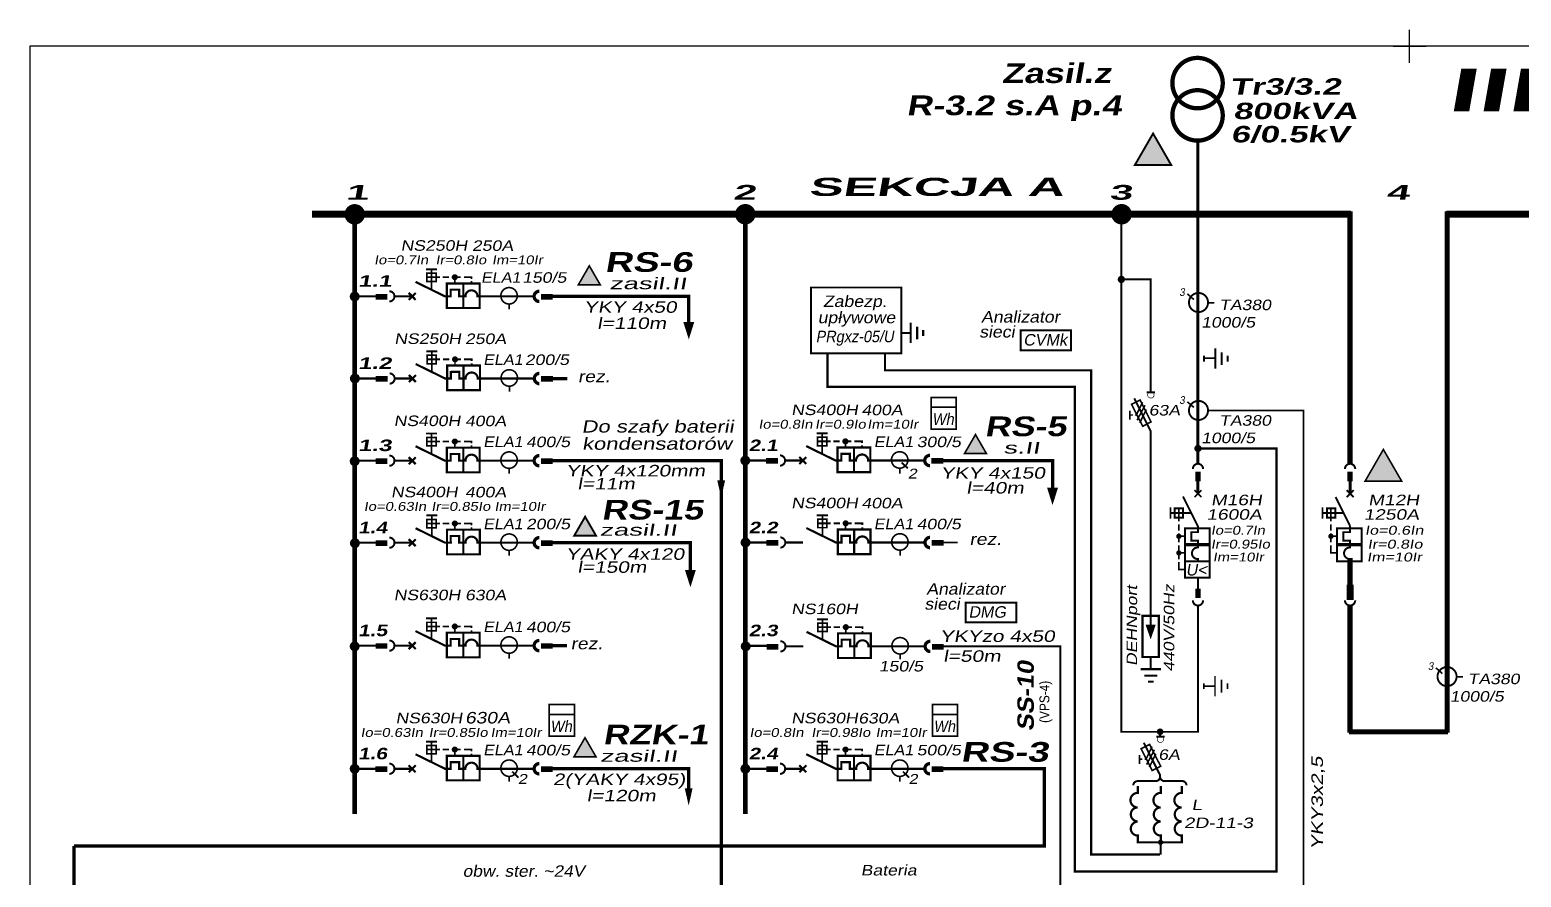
# Model space of a CAD drawing. Header units: millimetres. Extents: x 0 to 840, y -5 to 595.
# Drawn here: x 0 to 454, y 337.2 to 595 of the extents above; entities that cross this region are included whole.
import ezdxf
from ezdxf.enums import TextEntityAlignment as Align

# ---------------------------------------------------------------- set-up
doc = ezdxf.new("R2010")
doc.units = ezdxf.units.MM
doc.header["$PDMODE"] = 2
doc.header["$PDSIZE"] = 5
doc.layers.add('napięcie zwrotne', color=2, linetype='Continuous')
doc.styles.add('styl1', font='arial.ttf', dxfattribs={"oblique": 10, "height": 3.5})
doc.styles.add('styl2', font='arialbd.ttf', dxfattribs={"width": 0.8, "oblique": 10, "height": 2.8})

msp = doc.modelspace()

# ---------------------------------------------------------------- linework, layer by layer
for p, q in [((840, 590), (0, 590)), ((0, 590), (0, 0))]:
    msp.add_line(p, q)
at = {"color": 7}
for points, const_width in [([(347.78, 578.79, 1), (363.12, 578.79, 1)], 1.31), ([(347.78, 568.96, 1), (363.12, 568.96, 1)], 1.31), ([(97.2, 538.86, 1), (100.6, 538.86, 1)], 2.82), ([(216.09, 538.89, 1), (219.49, 538.89, 1)], 2.82), ([(330.62, 538.89, 1), (334.02, 538.89, 1)], 2.82), ([(129.02, 519.73, 1), (129.71, 519.73, 1)], 1.15), ([(331.65, 519.06, 1), (332.86, 519.06, 1)], 1), ([(98.13, 513.85, 1), (99.64, 513.85, 1)], 1.5), ([(129.08, 494.73, 1), (129.78, 494.73, 1)], 1.15), ([(98.2, 488.91, 1), (99.71, 488.91, 1)], 1.5), ([(129.02, 469.73, 1), (129.71, 469.73, 1)], 1.15), ([(247.91, 469.78, 1), (248.61, 469.78, 1)], 1.15), ([(354.97, 467.61, 1), (356.18, 467.61, 1)], 1), ([(98.13, 463.74, 1), (99.64, 463.74, 1)], 1.5), ([(217.03, 463.94, 1), (218.54, 463.94, 1)], 1.5), ([(129.03, 444.78, 1), (129.72, 444.78, 1)], 1.15), ([(247.98, 444.84, 1), (248.68, 444.84, 1)], 1.15), ([(217.1, 439, 1), (218.61, 439, 1)], 1.5), ([(349.75, 441.2, -1), (349.75, 440.59, -1)], 1), ([(396.05, 441.2, -1), (396.05, 440.59, -1)], 1), ([(98.2, 438.79, 1), (99.71, 438.79, 1)], 1.5), ([(349.75, 436.13, -1), (349.75, 435.53, -1)], 1), ([(129.02, 413.46, 1), (129.71, 413.46, 1)], 1.15), ([(248.04, 413.24, 1), (248.74, 413.24, 1)], 1.15), ([(98.13, 407.4, 1), (99.64, 407.4, 1)], 1.5), ([(217.16, 407.4, 1), (218.67, 407.4, 1)], 1.5), ([(343.55, 381.41, 1), (344.56, 381.41, 1)], 1), ([(129.01, 376, 1), (129.71, 376, 1)], 1.15), ([(247.94, 376, 1), (248.64, 376, 1)], 1.15), ([(98.13, 370.15, 1), (99.64, 370.15, 1)], 1.5), ([(217.06, 370.15, 1), (218.57, 370.15, 1)], 1.5), ([(343.88, 347.77, 1), (344.48, 347.77, 1)], 1)]:
    msp.add_lwpolyline(points, format="xyb", close=True, dxfattribs=dict(at, const_width=const_width))
for points, const_width in [([(336.36, 553.84), (347.45, 553.84), (341.91, 563.45)], 0.6), ([(166.96, 517.4), (173.64, 517.4), (170.3, 523.19)], 0.5), ([(120.86, 518.41), (120.86, 520.98), (123.67, 520.98), (123.67, 518.41)], 0.5), ([(126.96, 517.84), (126.96, 510.35), (136.95, 510.35), (136.95, 517.84)], 0.66), ([(237.79, 496.6), (237.79, 516.6), (265.29, 516.6), (265.29, 496.6)], 0.6), ([(120.92, 493.41), (120.92, 495.98), (123.73, 495.98), (123.73, 493.41)], 0.5), ([(127.02, 492.84), (127.02, 485.35), (137.01, 485.35), (137.01, 492.84)], 0.66), ([(335.36, 481.04), (338.74, 474.39), (341.31, 475.7), (337.94, 482.35)], 0.5), ([(284.51, 466.05), (291.19, 466.05), (287.85, 471.84)], 0.5), ([(120.86, 468.41), (120.86, 470.98), (123.67, 470.98), (123.67, 468.41)], 0.5), ([(126.96, 467.84), (126.96, 460.35), (136.95, 460.35), (136.95, 467.84)], 0.66), ([(239.76, 468.46), (239.76, 471.03), (242.56, 471.03), (242.56, 468.46)], 0.5), ([(245.86, 467.89), (245.86, 460.4), (255.85, 460.4), (255.85, 467.89)], 0.66), ([(406.47, 457.7), (417.56, 457.7), (412.01, 467.31)], 0.5), ([(351.06, 449.39), (348.5, 449.39), (348.5, 446.59), (351.06, 446.59)], 0.6), ([(397.37, 449.39), (394.81, 449.39), (394.81, 446.59), (397.37, 446.59)], 0.6), ([(120.87, 443.46), (120.87, 446.02), (123.68, 446.02), (123.68, 443.46)], 0.5), ([(165.69, 441.04), (172.37, 441.04), (169.03, 446.83)], 0.6), ([(239.83, 443.52), (239.83, 446.08), (242.63, 446.08), (242.63, 443.52)], 0.5), ([(126.97, 442.89), (126.97, 435.4), (136.96, 435.4), (136.96, 442.89)], 0.66), ([(245.93, 442.95), (245.93, 435.46), (255.92, 435.46), (255.92, 442.95)], 0.66), ([(351.63, 443.3), (359.13, 443.3), (359.13, 433.3), (351.63, 433.3)], 0.6), ([(397.94, 443.3), (405.43, 443.3), (405.43, 433.3), (397.94, 433.3)], 0.6), ([(402.46, 425.71), (401.34, 425.71), (401.34, 421.97), (402.46, 421.97)], 1), ([(120.86, 412.14), (120.86, 414.71), (123.67, 414.71), (123.67, 412.14)], 0.5), ([(239.89, 411.92), (239.89, 414.48), (242.69, 414.48), (242.69, 411.92)], 0.5), ([(338.68, 416.68), (338.68, 404.18), (343.68, 404.18), (343.68, 416.68)], 0.66), ([(126.96, 411.57), (126.96, 404.08), (136.95, 404.08), (136.95, 411.57)], 0.66), ([(245.99, 411.35), (245.99, 403.86), (255.98, 403.86), (255.98, 411.35)], 0.66), ([(120.86, 374.68), (120.86, 377.24), (123.66, 377.24), (123.66, 374.68)], 0.5), ([(165.64, 373.81), (172.33, 373.81), (168.99, 379.6)], 0.5), ([(239.79, 374.68), (239.79, 377.24), (242.59, 377.24), (242.59, 374.68)], 0.5), ([(338.27, 376.26), (341.64, 369.61), (344.22, 370.92), (340.84, 377.57)], 0.5), ([(126.96, 374.11), (126.96, 366.62), (136.95, 366.62), (136.95, 374.11)], 0.66), ([(245.89, 374.11), (245.89, 366.62), (255.88, 366.62), (255.88, 374.11)], 0.66)]:
    msp.add_lwpolyline(points, close=True, dxfattribs=dict(at, const_width=const_width))
for points, const_width in [([(355.57, 561.29), (355.57, 462.95)], 0.9), ([(401.88, 539.79), (401.88, 462.95)], 1.6), ([(431.44, 539.78), (431.44, 381.11)], 1.6), ([(85.85, 538.89), (402.19, 538.89)], 2.1), ([(98.89, 538.89), (98.89, 356.39)], 1.5), ([(217.79, 538.89), (217.79, 356.39)], 1.5), ([(332.25, 538.92), (332.25, 381.11)], 0.6), ([(431.16, 538.89), (720.53, 538.89)], 2.1), ([(120.6, 522.17), (123.98, 522.17)], 0.6), ([(122.29, 515.87), (122.29, 522.27)], 0.5), ([(126.38, 513.89), (117.4, 518.31)], 0.66), ([(122.05, 519.73), (120.86, 519.73)], 0.55), ([(124.83, 519.73), (122.05, 519.73)], 0.55), ([(127.64, 519.73), (125.69, 519.73)], 0.55), ([(131.19, 519.73), (128.42, 519.73)], 0.55), ([(129.36, 517.84), (129.36, 519.73)], 0.5), ([(131.95, 517.84), (131.95, 510.35)], 0.66), ([(134.7, 519.73), (132.13, 519.73)], 0.55), ([(134.43, 519.22), (134.43, 519.99)], 0.55), ([(134.43, 517.84), (134.43, 518.54)], 0.55), ([(332.26, 519.06), (341.46, 519.06)], 0.6), ([(341.18, 484.59), (341.18, 519.36)], 0.6), ([(98.89, 513.89), (108.85, 513.89)], 0.66), ([(105.23, 513.79), (108.85, 513.79)], 1.7), ([(110.99, 513.89), (116.39, 513.89)], 0.66), ([(117.45, 512.83), (115.33, 514.96)], 0.66), ([(117.45, 514.96), (115.33, 512.83)], 0.66), ([(128.45, 513.89), (126.23, 513.89)], 0.66), ([(128.11, 513.58), (128.11, 516.24)], 0.66), ([(128.11, 515.92), (131.03, 515.92)], 0.66), ([(132.93, 513.89), (130.37, 513.89)], 0.66), ([(130.69, 516.24), (130.69, 513.57)], 0.66), ([(135.95, 513.89), (153.49, 513.89)], 0.66), ([(155.55, 513.79), (159.18, 513.79)], 1.7), ([(155.63, 513.89), (201.07, 513.89)], 1), ([(200.59, 514.35), (200.59, 502.74)], 1), ([(354.32, 512.93), (352.35, 514.66)], 0.5), ([(145.94, 511.74), (145.94, 509.94)], 0.5), ([(358.77, 511.97), (360.57, 511.97)], 0.5), ([(268.14, 505.86), (268.14, 499.72)], 0.66), ([(270.09, 504.73), (270.09, 500.84)], 0.66), ([(271.91, 503.68), (271.91, 501.89)], 0.66), ([(268.07, 502.79), (265.33, 502.79)], 0.6), ([(120.66, 497.17), (124.04, 497.17)], 0.6), ([(122.11, 494.73), (120.92, 494.73)], 0.55), ([(124.9, 494.73), (122.11, 494.73)], 0.55), ([(122.35, 490.87), (122.35, 497.27)], 0.5), ([(127.7, 494.73), (125.75, 494.73)], 0.55), ([(131.25, 494.73), (128.48, 494.73)], 0.55), ([(129.42, 492.84), (129.42, 494.73)], 0.5), ([(134.76, 494.73), (132.19, 494.73)], 0.55), ([(134.49, 494.22), (134.49, 495.01)], 0.55), ([(242.79, 496.6), (242.79, 486.07)], 0.66), ([(260.29, 496.6), (260.29, 491.07)], 0.66), ([(357.37, 495.87), (357.37, 494.08)], 0.6), ([(360.84, 498.04), (360.84, 491.9)], 0.6), ([(362.78, 496.92), (362.78, 493.03)], 0.6), ([(364.6, 495.87), (364.6, 494.08)], 0.6), ([(117.52, 489.96), (115.39, 487.83)], 0.66), ([(117.52, 487.83), (115.39, 489.96)], 0.66), ([(126.44, 488.89), (117.46, 493.31)], 0.66), ([(128.17, 488.58), (128.17, 491.24)], 0.66), ([(128.17, 490.92), (131.09, 490.92)], 0.66), ([(130.75, 491.24), (130.75, 488.57)], 0.66), ([(132.01, 492.84), (132.01, 485.35)], 0.66), ([(134.49, 492.84), (134.49, 493.54)], 0.55), ([(259.96, 491.39), (323.4, 491.39)], 0.66), ([(323.08, 491.72), (323.08, 343.77)], 0.66), ([(98.95, 488.89), (108.91, 488.89)], 0.66), ([(105.29, 488.79), (108.91, 488.79)], 1.7), ([(111.05, 488.89), (116.45, 488.89)], 0.66), ([(128.51, 488.89), (126.29, 488.89)], 0.66), ([(132.99, 488.89), (130.43, 488.89)], 0.66), ([(136.01, 488.89), (153.55, 488.89)], 0.66), ([(146, 486.74), (146, 484.94)], 0.5), ([(155.61, 488.79), (159.24, 488.79)], 1.7), ([(155.69, 488.89), (163.57, 488.89)], 1), ([(242.46, 486.39), (318.4, 486.39)], 0.66), ([(318.08, 486.73), (318.08, 338.56)], 0.66), ([(341.23, 472.76), (336.19, 482.84)], 0.6), ([(336.72, 477.6), (338.72, 481.67)], 0.5), ([(340.01, 484.72), (342.49, 484.72)], 0.6), ([(354.32, 480.09), (352.35, 481.82)], 0.5), ([(335.76, 477.8), (334.8, 477.8)], 0.5), ([(334.86, 479.17), (334.86, 476.41)], 0.5), ([(337.01, 477.8), (336.43, 477.8)], 0.5), ([(337.04, 476.21), (339.44, 480.74)], 0.5), ([(337.86, 475.41), (339.86, 479.48)], 0.5), ([(358.77, 479.13), (387.95, 479.13)], 0.5), ([(387.69, 479.13), (387.69, 327.41)], 0.5), ([(120.6, 472.17), (123.98, 472.17)], 0.6), ([(122.29, 465.87), (122.29, 472.27)], 0.5), ([(239.49, 472.22), (242.87, 472.22)], 0.6), ([(241.19, 465.92), (241.19, 472.32)], 0.5), ([(341.18, 413.16), (341.18, 472.87)], 0.6), ([(126.38, 463.89), (117.4, 468.31)], 0.66), ([(122.05, 469.73), (120.86, 469.73)], 0.55), ([(124.83, 469.73), (122.05, 469.73)], 0.55), ([(127.64, 469.73), (125.69, 469.73)], 0.55), ([(131.19, 469.73), (128.42, 469.73)], 0.55), ([(129.36, 467.84), (129.36, 469.73)], 0.5), ([(131.95, 467.84), (131.95, 460.35)], 0.66), ([(134.7, 469.73), (132.13, 469.73)], 0.55), ([(134.43, 469.22), (134.43, 470.01)], 0.55), ([(134.43, 467.84), (134.43, 468.54)], 0.55), ([(245.28, 463.94), (236.3, 468.36)], 0.66), ([(240.94, 469.78), (239.76, 469.78)], 0.55), ([(243.73, 469.78), (240.94, 469.78)], 0.55), ([(246.53, 469.78), (244.59, 469.78)], 0.55), ([(250.09, 469.78), (247.31, 469.78)], 0.55), ([(248.26, 467.89), (248.26, 469.78)], 0.5), ([(250.85, 467.89), (250.85, 460.4)], 0.66), ([(253.59, 469.78), (251.02, 469.78)], 0.55), ([(253.32, 469.27), (253.32, 470.04)], 0.55), ([(253.32, 467.89), (253.32, 468.58)], 0.55), ([(355.57, 467.61), (379.79, 467.61)], 0.66), ([(379.47, 467.93), (379.47, 338.56)], 0.66), ([(98.89, 463.89), (108.85, 463.89)], 0.66), ([(105.23, 463.79), (108.85, 463.79)], 1.7), ([(110.99, 463.89), (116.39, 463.89)], 0.66), ([(117.45, 462.83), (115.33, 464.96)], 0.66), ([(117.45, 464.96), (115.33, 462.83)], 0.66), ([(128.45, 463.89), (126.23, 463.89)], 0.66), ([(128.11, 463.58), (128.11, 466.24)], 0.66), ([(128.11, 465.92), (131.03, 465.92)], 0.66), ([(132.93, 463.89), (130.37, 463.89)], 0.66), ([(130.69, 466.24), (130.69, 463.57)], 0.66), ([(135.95, 463.89), (153.49, 463.89)], 0.66), ([(155.55, 463.79), (159.18, 463.79)], 1.7), ([(155.63, 463.89), (211.03, 463.89)], 1), ([(210.48, 463.76), (210.48, 327.41)], 1), ([(217.79, 463.94), (227.75, 463.94)], 0.66), ([(224.12, 463.84), (227.75, 463.84)], 1.7), ([(229.89, 463.94), (235.29, 463.94)], 0.66), ([(236.35, 462.88), (234.22, 465.01)], 0.66), ([(236.35, 465.01), (234.22, 462.88)], 0.66), ([(247.34, 463.94), (245.12, 463.94)], 0.66), ([(247.01, 463.63), (247.01, 466.29)], 0.66), ([(247.01, 465.97), (249.93, 465.97)], 0.66), ([(251.82, 463.94), (249.26, 463.94)], 0.66), ([(249.59, 466.29), (249.59, 463.62)], 0.66), ([(254.84, 463.94), (272.38, 463.94)], 0.66), ([(265.35, 463.35), (267.27, 461.56)], 0.55), ([(274.45, 463.84), (278.07, 463.84)], 1.7), ([(276.92, 463.94), (311.31, 463.94)], 1), ([(311.31, 464.43), (311.31, 452.33)], 1), ([(145.94, 461.74), (145.94, 459.94)], 0.5), ([(264.83, 461.79), (264.83, 459.99)], 0.5), ([(355.59, 457.64), (355.59, 460.51)], 1.6), ([(355.57, 458.89), (355.57, 454.13)], 0.9), ([(401.89, 457.64), (401.89, 460.51)], 1.6), ([(401.88, 458.89), (401.88, 454.13)], 0.9), ([(354.52, 452.8), (356.65, 454.93)], 0.5), ([(356.65, 452.8), (354.52, 454.93)], 0.5), ([(402.96, 452.8), (400.83, 454.93)], 0.6), ([(400.83, 452.8), (402.96, 454.93)], 0.6), ([(347.21, 449.66), (347.21, 446.28)], 0.5), ([(355.59, 443.9), (351.03, 453.02)], 0.6), ([(393.51, 449.66), (393.51, 446.28)], 0.5), ([(401.89, 444.02), (397.47, 452.86)], 0.6), ([(120.66, 447.3), (124.04, 447.3)], 0.6), ([(122.06, 444.78), (120.87, 444.78)], 0.55), ([(124.84, 444.78), (122.06, 444.78)], 0.55), ([(122.36, 440.99), (122.36, 447.4)], 0.5), ([(127.65, 444.78), (125.7, 444.78)], 0.55), ([(131.2, 444.78), (128.43, 444.78)], 0.55), ([(129.37, 442.89), (129.37, 444.78)], 0.5), ([(134.71, 444.78), (132.14, 444.78)], 0.55), ([(134.44, 444.26), (134.44, 445.04)], 0.55), ([(239.56, 447.27), (242.94, 447.27)], 0.6), ([(241.01, 444.83), (239.83, 444.83)], 0.55), ([(243.8, 444.83), (241.01, 444.83)], 0.55), ([(241.25, 440.97), (241.25, 447.37)], 0.5), ([(246.6, 444.83), (244.66, 444.83)], 0.55), ([(250.16, 444.83), (247.38, 444.83)], 0.55), ([(248.33, 442.95), (248.33, 444.83)], 0.5), ([(253.66, 444.83), (251.09, 444.83)], 0.55), ([(253.39, 444.32), (253.39, 445.11)], 0.55), ([(353.61, 447.97), (347.21, 447.97)], 0.6), ([(349.75, 445.42), (349.75, 449.11)], 0.5), ([(399.92, 447.97), (393.51, 447.97)], 0.6), ([(396.05, 445.42), (396.05, 449.11)], 0.5), ([(126.39, 438.94), (117.41, 443.36)], 0.66), ([(128.12, 438.62), (128.12, 441.29)], 0.66), ([(128.12, 440.97), (131.04, 440.97)], 0.66), ([(130.7, 441.29), (130.7, 438.61)], 0.66), ([(131.96, 442.89), (131.96, 435.4)], 0.66), ([(134.44, 442.89), (134.44, 443.58)], 0.55), ([(245.35, 439), (236.37, 443.41)], 0.66), ([(247.07, 438.68), (247.07, 441.35)], 0.66), ([(247.07, 441.02), (250, 441.02)], 0.66), ([(249.66, 441.35), (249.66, 438.67)], 0.66), ([(250.91, 442.95), (250.91, 435.46)], 0.66), ([(253.39, 442.95), (253.39, 443.64)], 0.55), ([(349.75, 442.62), (349.75, 444.57)], 0.5), ([(349.75, 439.06), (349.75, 441.84)], 0.5), ([(351.63, 440.9), (349.75, 440.9)], 0.5), ([(355.87, 442.15), (353.25, 442.15)], 0.6), ([(353.56, 442.43), (353.56, 439.27)], 0.6), ([(355.57, 444.05), (355.57, 441.85)], 0.6), ([(396.05, 442.62), (396.05, 444.57)], 0.5), ([(396.05, 439.06), (396.05, 441.84)], 0.5), ([(397.94, 440.9), (396.05, 440.9)], 0.5), ([(402.17, 442.15), (399.56, 442.15)], 0.6), ([(399.86, 442.43), (399.86, 439.27)], 0.6), ([(401.88, 444.05), (401.88, 441.85)], 0.6), ([(98.9, 438.94), (108.86, 438.94)], 0.66), ([(105.23, 438.84), (108.86, 438.84)], 1.7), ([(111, 438.94), (116.4, 438.94)], 0.66), ([(117.46, 440), (115.33, 437.87)], 0.66), ([(117.46, 437.87), (115.33, 440)], 0.66), ([(128.46, 438.94), (126.24, 438.94)], 0.66), ([(132.94, 438.94), (130.38, 438.94)], 0.66), ([(135.96, 438.94), (153.5, 438.94)], 0.66), ([(145.95, 436.79), (145.95, 434.98)], 0.5), ([(155.56, 438.84), (159.19, 438.84)], 1.7), ([(155.64, 438.94), (201.08, 438.94)], 1), ([(201.08, 439.49), (201.08, 427.32)], 1), ([(217.85, 439), (227.81, 439)], 0.66), ([(224.19, 438.89), (227.81, 438.89)], 1.7), ([(229.96, 439), (235.35, 439)], 0.66), ([(247.41, 439), (245.19, 439)], 0.66), ([(251.89, 439), (249.33, 439)], 0.66), ([(254.91, 439), (272.45, 439)], 0.66), ([(264.9, 436.84), (264.9, 435.04)], 0.5), ([(274.51, 438.89), (278.14, 438.89)], 1.7), ([(274.59, 439), (282.48, 439)], 0.55), ([(349.75, 433.88), (349.75, 438.13)], 0.5), ([(351.63, 435.83), (349.75, 435.83)], 0.5), ([(351.63, 438.31), (359.13, 438.31)], 1), ([(353.26, 439.56), (355.87, 439.56)], 0.6), ([(355.57, 439.87), (355.57, 437.19)], 0.6), ([(397.94, 435.83), (395.8, 435.83)], 0.5), ([(396.05, 435.59), (396.05, 438.13)], 0.5), ([(397.94, 438.31), (405.43, 438.31)], 1), ([(399.56, 439.56), (402.17, 439.56)], 0.6), ([(401.88, 439.87), (401.88, 437.19)], 0.6), ([(349.75, 430.56), (349.75, 433.1)], 0.5), ([(351.63, 433.3), (351.63, 428)], 0.6), ([(355.57, 434.29), (355.57, 433.3)], 0.6), ([(359.13, 433.3), (359.13, 428.01)], 0.6), ([(401.88, 434.3), (401.88, 422.14)], 1.6), ([(401.88, 434.29), (401.88, 433.3)], 0.6), ([(349.5, 430.8), (351.61, 430.8)], 0.5), ([(359.43, 428.3), (351.63, 428.3)], 0.6), ([(355.57, 422.08), (355.57, 428.3)], 0.6), ([(355.59, 422.08), (355.59, 424.95)], 1.6), ([(355.57, 419.83), (355.57, 381.12)], 0.6), ([(401.88, 419.83), (401.88, 381.1)], 1.6), ([(120.6, 415.9), (123.98, 415.9)], 0.6), ([(122.05, 413.46), (120.86, 413.46)], 0.55), ([(124.83, 413.46), (122.05, 413.46)], 0.55), ([(122.29, 409.6), (122.29, 416)], 0.5), ([(127.64, 413.46), (125.69, 413.46)], 0.55), ([(131.19, 413.46), (128.42, 413.46)], 0.55), ([(129.36, 411.57), (129.36, 413.46)], 0.5), ([(134.7, 413.46), (132.13, 413.46)], 0.55), ([(134.43, 412.95), (134.43, 413.74)], 0.55), ([(239.62, 415.67), (243, 415.67)], 0.6), ([(241.07, 413.24), (239.89, 413.24)], 0.55), ([(243.86, 413.24), (241.07, 413.24)], 0.55), ([(241.31, 409.37), (241.31, 415.78)], 0.5), ([(246.66, 413.24), (244.72, 413.24)], 0.55), ([(250.22, 413.24), (247.44, 413.24)], 0.55), ([(248.39, 411.35), (248.39, 413.24)], 0.5), ([(253.73, 413.24), (251.15, 413.24)], 0.55), ([(253.45, 412.72), (253.45, 413.51)], 0.55), ([(117.45, 408.69), (115.33, 406.56)], 0.66), ([(117.45, 406.56), (115.33, 408.69)], 0.66), ([(126.38, 407.62), (117.4, 412.04)], 0.66), ([(128.11, 407.31), (128.11, 409.97)], 0.66), ([(128.11, 409.65), (131.03, 409.65)], 0.66), ([(130.69, 409.97), (130.69, 407.3)], 0.66), ([(131.95, 411.57), (131.95, 404.08)], 0.66), ([(134.43, 411.57), (134.43, 412.27)], 0.55), ([(245.41, 407.4), (236.43, 411.82)], 0.66), ([(247.14, 407.08), (247.14, 409.75)], 0.66), ([(247.14, 409.42), (250.06, 409.42)], 0.66), ([(249.72, 409.75), (249.72, 407.07)], 0.66), ([(250.97, 411.35), (250.97, 403.86)], 0.66), ([(253.45, 411.35), (253.45, 412.04)], 0.55), ([(98.89, 407.62), (108.85, 407.62)], 0.66), ([(105.23, 407.52), (108.85, 407.52)], 1.7), ([(110.99, 407.62), (116.39, 407.62)], 0.66), ([(128.45, 407.62), (126.23, 407.62)], 0.66), ([(132.93, 407.62), (130.37, 407.62)], 0.66), ([(135.95, 407.62), (153.49, 407.62)], 0.66), ([(145.94, 405.47), (145.94, 403.67)], 0.5), ([(155.55, 407.52), (159.18, 407.52)], 1.7), ([(155.63, 407.62), (163.51, 407.62)], 1), ([(217.79, 407.57), (227.75, 407.57)], 0.66), ([(224.25, 407.29), (227.88, 407.29)], 1.7), ([(230.02, 407.4), (235.41, 407.4)], 0.66), ([(247.47, 407.4), (245.25, 407.4)], 0.66), ([(251.95, 407.4), (249.39, 407.4)], 0.66), ([(254.97, 407.4), (272.51, 407.4)], 0.66), ([(264.96, 405.25), (264.96, 403.44)], 0.5), ([(274.58, 407.29), (278.2, 407.29)], 1.7), ([(274.65, 407.4), (313.69, 407.4)], 0.55), ([(313.69, 407.71), (313.69, 309.63)], 0.55), ([(341.18, 404.18), (341.18, 400.45)], 0.66), ([(344.3, 400.45), (338.16, 400.45)], 0.66), ([(429.98, 399.11), (428.02, 400.84)], 0.5), ([(343.17, 398.5), (339.28, 398.5)], 0.66), ([(342.12, 396.68), (340.33, 396.68)], 0.66), ([(357.37, 396.18), (357.37, 394.39)], 0.5), ([(360.76, 395.29), (357.52, 395.29)], 0.5), ([(360.76, 398.36), (360.76, 392.22)], 0.5), ([(362.7, 397.23), (362.7, 393.34)], 0.5), ([(364.52, 396.18), (364.52, 394.39)], 0.5), ([(434.43, 398.15), (436.24, 398.15)], 0.5), ([(331.96, 381.39), (355.81, 381.39)], 0.6), ([(344.05, 381.41), (344.05, 379.77)], 0.6), ([(401.58, 381.39), (431.72, 381.39)], 1.6), ([(120.6, 378.38), (123.98, 378.38)], 0.6), ([(122.29, 372.08), (122.29, 378.48)], 0.5), ([(239.52, 378.38), (242.91, 378.38)], 0.6), ([(241.22, 372.08), (241.22, 378.48)], 0.5), ([(344.08, 368.15), (339.1, 378.06)], 0.6), ([(339.62, 372.82), (341.62, 376.89)], 0.5), ([(342.91, 379.94), (345.39, 379.94)], 0.6), ([(126.39, 370.15), (117.41, 374.57)], 0.66), ([(122.04, 375.99), (120.86, 375.99)], 0.55), ([(124.83, 375.99), (122.04, 375.99)], 0.55), ([(127.63, 375.99), (125.69, 375.99)], 0.55), ([(128.11, 369.84), (128.11, 372.51)], 0.66), ([(128.11, 372.18), (131.03, 372.18)], 0.66), ([(131.19, 375.99), (128.42, 375.99)], 0.55), ([(129.36, 374.11), (129.36, 375.99)], 0.5), ([(130.69, 372.51), (130.69, 369.83)], 0.66), ([(131.95, 374.11), (131.95, 366.62)], 0.66), ([(134.7, 375.99), (132.12, 375.99)], 0.55), ([(134.43, 375.48), (134.43, 376.25)], 0.55), ([(134.43, 374.11), (134.43, 374.8)], 0.55), ([(245.32, 370.15), (236.34, 374.57)], 0.66), ([(240.97, 375.99), (239.79, 375.99)], 0.55), ([(243.76, 375.99), (240.97, 375.99)], 0.55), ([(246.56, 375.99), (244.62, 375.99)], 0.55), ([(247.04, 369.84), (247.04, 372.51)], 0.66), ([(247.04, 372.18), (249.96, 372.18)], 0.66), ([(250.12, 375.99), (247.34, 375.99)], 0.55), ([(248.29, 374.11), (248.29, 375.99)], 0.5), ([(249.62, 372.51), (249.62, 369.83)], 0.66), ([(250.88, 374.11), (250.88, 366.62)], 0.66), ([(253.62, 375.99), (251.05, 375.99)], 0.55), ([(253.35, 375.48), (253.35, 376.25)], 0.55), ([(253.35, 374.11), (253.35, 374.8)], 0.55), ([(338.66, 373.03), (337.7, 373.03)], 0.5), ([(337.76, 374.39), (337.76, 371.63)], 0.5), ([(339.91, 373.03), (339.33, 373.03)], 0.5), ([(339.94, 371.43), (342.34, 375.96)], 0.5), ([(340.77, 370.64), (342.76, 374.71)], 0.5), ([(98.89, 370.15), (108.85, 370.15)], 0.66), ([(105.22, 370.05), (108.85, 370.05)], 1.7), ([(110.99, 370.15), (116.39, 370.15)], 0.66), ([(117.45, 369.09), (115.32, 371.22)], 0.66), ([(117.45, 371.22), (115.32, 369.09)], 0.66), ([(128.44, 370.15), (126.22, 370.15)], 0.66), ([(132.92, 370.15), (130.36, 370.15)], 0.66), ([(135.95, 370.15), (153.48, 370.15)], 0.66), ([(145.94, 368), (145.94, 366.2)], 0.5), ([(146.85, 369.27), (148.76, 367.47)], 0.55), ([(155.55, 370.05), (159.18, 370.05)], 1.7), ([(155.63, 370.15), (201.07, 370.15)], 1), ([(200.57, 370.57), (200.57, 361.25)], 1), ([(217.82, 370.15), (227.78, 370.15)], 0.66), ([(224.15, 370.05), (227.78, 370.05)], 1.7), ([(229.92, 370.15), (235.32, 370.15)], 0.66), ([(236.38, 371.22), (234.25, 369.09)], 0.66), ([(236.38, 369.09), (234.25, 371.22)], 0.66), ([(247.37, 370.15), (245.15, 370.15)], 0.66), ([(251.85, 370.15), (249.29, 370.15)], 0.66), ([(254.87, 370.15), (272.41, 370.15)], 0.66), ([(264.86, 368), (264.86, 366.2)], 0.5), ([(265.78, 369.27), (267.69, 367.47)], 0.55), ([(274.48, 370.05), (278.1, 370.05)], 1.7), ([(274.56, 370.15), (309.27, 370.15)], 1), ([(308.79, 370.65), (308.79, 346.2)], 1), ([(344.05, 368.31), (344.05, 367.66)], 0.6), ([(337, 366.39), (342.79, 366.39)], 0.6), ([(337.27, 362.48), (337.27, 364.93)], 0.66), ([(344.26, 362.48), (344.26, 364.93)], 0.66), ([(345.29, 366.39), (351.11, 366.39)], 0.6), ([(350.64, 362.48), (350.64, 364.93)], 0.66), ([(337.27, 347.46), (337.27, 350.16)], 0.66), ([(344.26, 347.43), (344.26, 350.16)], 0.66), ([(350.64, 347.46), (350.64, 350.16)], 0.66), ([(309.31, 346.69), (13.47, 346.69)], 1), ([(13.47, 201.46), (13.47, 346.69)], 1), ([(336.94, 347.76), (350.97, 347.76)], 0.6), ([(344.22, 347.76), (344.22, 344.02)], 0.6), ([(322.76, 344.09), (344.06, 344.09)], 0.66), ([(317.76, 338.88), (379.8, 338.88)], 0.66)]:
    msp.add_lwpolyline(points, dxfattribs=dict(at, const_width=const_width))
for points, const_width in [([(109.43, 512.34, 0.414214), (110.99, 513.9, 0.414214), (109.43, 515.46, 1)], 0.6), ([(136.27, 514.14, 0.912112), (132.58, 513.96)], 0.66), ([(155.07, 512.34, -0.414214), (153.51, 513.9, -0.414214), (155.07, 515.46, -1)], 1), ([(109.5, 487.34, 0.414214), (111.05, 488.9, 0.414214), (109.5, 490.46, 1)], 0.6), ([(136.33, 489.14, 0.912112), (132.64, 488.96)], 0.66), ([(155.13, 487.34, -0.414214), (153.57, 488.9, -0.414214), (155.13, 490.46, -1)], 1), ([(109.43, 462.34, 0.414214), (110.99, 463.9, 0.414214), (109.43, 465.46, 1)], 0.6), ([(136.27, 464.14, 0.912112), (132.58, 463.96)], 0.66), ([(155.07, 462.34, -0.414214), (153.51, 463.9, -0.414214), (155.07, 465.46, -1)], 1), ([(228.33, 462.39, 0.414214), (229.89, 463.95, 0.414214), (228.33, 465.51, 1)], 0.6), ([(255.17, 464.19, 0.912112), (251.48, 464.01)], 0.66), ([(273.96, 462.39, -0.414214), (272.4, 463.95, -0.414214), (273.96, 465.51, -1)], 1), ([(354.01, 461.39, -0.414214), (355.57, 462.95, -0.414214), (357.13, 461.39, -1)], 0.6), ([(400.32, 461.39, -0.414214), (401.88, 462.95, -0.414214), (403.44, 461.39, -1)], 0.6), ([(109.44, 437.39, 0.414214), (111, 438.94, 0.414214), (109.44, 440.5, 1)], 0.6), ([(136.28, 439.19, 0.912112), (132.59, 439.01)], 0.66), ([(155.08, 437.39, -0.414214), (153.52, 438.94, -0.414214), (155.08, 440.5, -1)], 1), ([(228.4, 437.44, 0.414214), (229.96, 439, 0.414214), (228.4, 440.56, 1)], 0.6), ([(255.24, 439.25, 0.912112), (251.55, 439.07)], 0.66), ([(274.03, 437.44, -0.414214), (272.47, 439, -0.414214), (274.03, 440.56, -1)], 1), ([(355.57, 437.49, 1.049276), (355.59, 433.98)], 0.6), ([(401.88, 437.49, 0.99636), (401.71, 433.98)], 0.6), ([(354.01, 421.39, 0.414214), (355.57, 419.83, 0.414214), (357.13, 421.39, 1)], 0.6), ([(400.32, 421.39, 0.414214), (401.88, 419.83, 0.414214), (403.44, 421.39, 1)], 0.6), ([(109.43, 406.07, 0.414214), (110.99, 407.63, 0.414214), (109.43, 409.19, 1)], 0.6), ([(136.27, 407.87, 0.912112), (132.58, 407.69)], 0.66), ([(155.07, 406.07, -0.414214), (153.51, 407.63, -0.414214), (155.07, 409.19, -1)], 1), ([(228.46, 405.84, 0.414214), (230.02, 407.4, 0.414214), (228.46, 408.96, 1)], 0.6), ([(255.3, 407.65, 0.912112), (251.61, 407.47)], 0.66), ([(274.09, 405.84, -0.414214), (272.53, 407.4, -0.414214), (274.09, 408.96, -1)], 1), ([(136.27, 370.41, 0.912112), (132.58, 370.23)], 0.66), ([(255.2, 370.41, 0.912112), (251.51, 370.23)], 0.66), ([(109.43, 368.6, 0.414214), (110.99, 370.16, 0.414214), (109.43, 371.72, 1)], 0.6), ([(155.07, 368.6, -0.414214), (153.51, 370.16, -0.414214), (155.07, 371.72, -1)], 1), ([(228.36, 368.6, 0.414214), (229.92, 370.16, 0.414214), (228.36, 371.72, 1)], 0.6), ([(273.99, 368.6, -0.414214), (272.44, 370.16, -0.414214), (273.99, 371.72, -1)], 1), ([(342.75, 366.39, 0.400395), (344.06, 367.73)], 0.6), ([(344.06, 367.73, 0.413036), (345.43, 366.39)], 0.6), ([(337.06, 366.39, 0.371998), (335.87, 365.12)], 0.6), ([(352.1, 365.12, 0.342721), (351.01, 366.39)], 0.6), ([(337.25, 362.82, 1.000805), (337.25, 358.38)], 0.66), ([(337.25, 358.38, 1.000805), (337.25, 354.15)], 0.66), ([(344.24, 362.82, 1.000805), (344.24, 358.38)], 0.66), ([(344.24, 358.38, 1.000805), (344.24, 354.15)], 0.66), ([(350.62, 362.82, 1.000805), (350.62, 358.38)], 0.66), ([(350.62, 358.38, 1.000805), (350.62, 354.15)], 0.66), ([(337.25, 354.06, 1.000805), (337.25, 349.83)], 0.66), ([(344.24, 354.06, 1.000805), (344.24, 349.83)], 0.66), ([(350.62, 354.06, 1.000805), (350.62, 349.83)], 0.66)]:
    msp.add_lwpolyline(points, format="xyb", dxfattribs=dict(at, const_width=const_width))
for points, const_width in [([(143.38, 514.07, 1), (148.38, 514.07, 1)], 0.5), ([(352.83, 512.03, 1), (358.64, 512.03, 1)], 0.581), ([(143.44, 489.07, 1), (148.44, 489.07, 1)], 0.5), ([(340.27, 483.91, 1), (342.22, 483.91, 1)], 0.195), ([(352.83, 479.19, 1), (358.64, 479.19, 1)], 0.581), ([(143.38, 464.07, 1), (148.38, 464.07, 1)], 0.5), ([(262.28, 464.12, 1), (267.28, 464.12, 1)], 0.5), ([(143.39, 439.11, 1), (148.39, 439.11, 1)], 0.5), ([(262.35, 439.17, 1), (267.35, 439.17, 1)], 0.5), ([(143.38, 407.8, 1), (148.38, 407.8, 1)], 0.5), ([(262.41, 407.57, 1), (267.41, 407.57, 1)], 0.5), ([(428.49, 398.21, 1), (434.3, 398.21, 1)], 0.581), ([(343.17, 379.13, 1), (345.12, 379.13, 1)], 0.195), ([(143.38, 370.33, 1), (148.38, 370.33, 1)], 0.5), ([(262.31, 370.33, 1), (267.31, 370.33, 1)], 0.5)]:
    msp.add_lwpolyline(points, format="xyb", close=True, dxfattribs=dict(const_width=const_width))
for points, const_width in [([(301.6, 503.52), (316.96, 503.52), (316.96, 497.48), (301.6, 497.48)], 0.6), ([(274.32, 483.16), (281.99, 483.16), (281.99, 473.53), (274.32, 473.53)], 0.5), ([(284.91, 420.71), (300.27, 420.71), (300.27, 414.67), (284.91, 414.67)], 0.6), ([(158.09, 389.68), (165.76, 389.68), (165.76, 380.05), (158.09, 380.05)], 0.5), ([(274.74, 389.68), (282.41, 389.68), (282.41, 380.05), (274.74, 380.05)], 0.5)]:
    msp.add_lwpolyline(points, close=True, dxfattribs=dict(const_width=const_width))
at = {"const_width": 0.5}
for points in [[(357.45, 495.06), (360.89, 495.06), (360.81, 495.06), (360.8, 495.06), (360.89, 495.06), (360.89, 495.06), (360.55, 495.06)], [(274.32, 480.17), (282.06, 480.17)], [(158.09, 386.69), (165.83, 386.69)], [(274.74, 386.69), (282.48, 386.69)]]:
    msp.add_lwpolyline(points, dxfattribs=at)
msp.add_point((420, 590))
at = {"color": 7}
for points in [[(198.92, 506.07), (202.24, 506.07), (200.59, 500.8)], [(209.25, 457.91), (211.64, 457.91), (210.44, 452.64)], [(309.64, 455.66), (312.96, 455.66), (311.31, 450.39)], [(199.41, 430.65), (202.73, 430.65), (201.08, 425.39)], [(402.46, 421.97), (401.34, 421.97), (402.46, 425.71)], [(401.34, 421.97), (402.46, 425.71), (401.34, 425.71)], [(342.7, 413.96), (341.18, 409.49), (339.65, 413.96)], [(199.35, 364.22), (201.74, 364.22), (200.55, 358.95)]]:
    msp.add_solid(points, dxfattribs=at)
at = {"layer": 'napięcie zwrotne', "color": 2}
for points in [[(336.42, 553.84), (347.51, 553.84), (341.96, 563.45)], [(166.99, 517.4), (173.68, 517.4), (170.33, 523.19)], [(284.54, 466.05), (291.23, 466.05), (287.88, 471.84)], [(406.53, 457.7), (417.62, 457.7), (412.07, 467.31)], [(165.68, 441.04), (172.36, 441.04), (169.02, 446.83)], [(165.68, 373.81), (172.36, 373.81), (169.02, 379.6)]]:
    msp.add_solid(points, dxfattribs=at)

# ---------------------------------------------------------------- texts
at = {"color": 7, "oblique": 10}
for s, height, style, width, p in [('Zasil.z ', 6, 'styl2', 1.3, (295.85, 578.82)), ('Tr3/3.2 ', 5, 'styl2', 1.5, (365.32, 575.27)), ('800kVA', 5, 'styl2', 1.5, (366.3, 567.82)), ('6/0.5kV', 5, 'styl2', 1.5, (365.57, 560.75)), ('SEKCJA A ', 5.5, 'styl2', 2, (237.09, 544.47)), ('1', 4.5, 'styl2', 2, (96.12, 543.3)), ('2', 4.5, 'styl2', 2, (214.04, 543.3)), ('3', 4.5, 'styl2', 2, (328.58, 543.3)), ('4', 4.5, 'styl2', 2, (412.9, 543.3)), ('NS250H', 3.2, 'styl1', 1.2, (112.88, 527.78)), ('250A', 3.2, 'styl1', 1.2, (134.61, 527.74)), ('RS-6 ', 6, 'styl2', 1.4, (174.96, 521.36)), ('Io=0.7In', 2.7, 'styl1', 1.2, (104.79, 523.65)), ('Ir=0.8Io', 2.7, 'styl1', 1.2, (123.48, 523.65)), ('Im=10Ir', 2.7, 'styl1', 1.2, (140.66, 523.65)), ('1.1', 3.5, 'styl2', 1.5, (99.94, 516.83)), ('ELA1', 3.2, 'styl1', 1.1, (137.35, 518.06)), ('150/5', 3.2, 'styl1', 1.2, (149.9, 518.03)), (' zasil.II', 3.5, 'styl1', 1.7, (174.09, 516.09)), ('Zabezp.', 3.5, 'styl1', 1.1, (241.44, 510.66)), ('3', 2.35, 'styl1', 0.9, (349.91, 514.02)), ('YKY 4x50 ', 3.5, 'styl1', 1.3, (168.64, 508.91)), ('upływowe', 3.5, 'styl1', 1.1, (239.83, 505.73)), ('Analizator ', 3.5, 'styl1', 1.1, (289.57, 505.94)), ('TA380', 3.2, 'styl1', 1.2, (362.02, 509.71)), ('l=110m', 3.5, 'styl1', 1.3, (172.68, 503.98)), ('sieci ', 3.5, 'styl1', 1.1, (289, 501.38)), ('1000/5', 3.2, 'styl1', 1.2, (356.57, 504.4)), ('NS250H', 3.2, 'styl1', 1.2, (110.95, 499.43)), ('250A', 3.2, 'styl1', 1.2, (132.48, 499.39)), ('PRgxz-05/U', 3.5, 'styl1', 0.9, (239.22, 499.94)), ('1.2', 3.5, 'styl2', 1.5, (99.94, 491.82)), ('ELA1', 3.2, 'styl1', 1.1, (138.02, 493.06)), ('200/5', 3.2, 'styl1', 1.2, (150.71, 493.02)), ('rez.', 3.5, 'styl1', 1.2, (166.85, 487.79)), ('3', 2.35, 'styl1', 0.9, (349.91, 481.18)), ('NS400H', 3.2, 'styl1', 1.2, (110.78, 474.43)), ('400A', 3.2, 'styl1', 1.2, (132.48, 474.39)), ('NS400H', 3.2, 'styl1', 1.2, (231.77, 477.77)), ('400A', 3.2, 'styl1', 1.2, (253.16, 477.73)), ('Wh', 3.5, 'styl1', 0.9, (274.63, 474.78)), ('RS-5 ', 6, 'styl2', 1.3, (290.61, 471.35)), ('63A', 3.2, 'styl1', 1.2, (340.59, 477.65)), ('TA380', 3.2, 'styl1', 1.2, (362.02, 474.54)), ('Do szafy baterii', 3.7, 'styl1', 1.3, (167.96, 472.47)), ('Io=0.8In', 2.7, 'styl1', 1.2, (221.77, 473.64)), ('Ir=0.9Io', 2.7, 'styl1', 1.2, (239, 473.64)), ('Im=10Ir', 2.7, 'styl1', 1.2, (254.9, 473.64)), ('1000/5', 3.2, 'styl1', 1.2, (356.57, 469.23)), ('1.3', 3.5, 'styl2', 1.5, (99.94, 466.82)), ('ELA1', 3.2, 'styl1', 1.1, (138.02, 468.06)), ('400/5', 3.2, 'styl1', 1.2, (151.03, 468.02)), ('kondensatorów', 3.7, 'styl1', 1.3, (168.11, 467.23)), ('2.1', 3.5, 'styl2', 1.3, (218.83, 466.82)), ('ELA1', 3.2, 'styl1', 1.1, (256.92, 468.06)), ('300/5', 3.2, 'styl1', 1.2, (269.98, 468.02)), (' s.II', 3.5, 'styl1', 1.7, (294.06, 466.08)), ('YKY 4x120mm', 3.5, 'styl1', 1.3, (163.15, 459.11)), ('l=11m', 3.5, 'styl1', 1.3, (166.67, 455.15)), ('2', 3, 'styl1', 1.2, (267.27, 458.47)), ('YKY 4x150 ', 3.5, 'styl1', 1.3, (277.21, 458.42)), ('NS400H', 3.2, 'styl1', 1.2, (109.94, 452.77)), ('400A', 3.2, 'styl1', 1.2, (132.48, 452.73)), ('l=40m', 3.5, 'styl1', 1.3, (285.07, 453.9)), ('Io=0.63In', 2.7, 'styl1', 1.2, (101.65, 448.64)), ('Ir=0.85Io', 2.7, 'styl1', 1.2, (122.2, 448.64)), ('Im=10Ir', 2.7, 'styl1', 1.2, (141.42, 448.64)), ('RS-15 ', 6, 'styl2', 1.3, (173.99, 445.98)), ('NS400H', 3.2, 'styl1', 1.2, (231.77, 449.43)), ('400A', 3.2, 'styl1', 1.2, (253.16, 449.39)), ('M16H', 3.2, 'styl1', 1.3, (359.54, 450.35)), ('M12H', 3.2, 'styl1', 1.3, (407.41, 450.35)), ('1.4', 3.5, 'styl2', 1.3, (99.94, 441.82)), ('ELA1', 3.2, 'styl1', 1.1, (138.02, 443.06)), ('200/5', 3.2, 'styl1', 1.2, (151.03, 443.02)), ('2.2', 3.5, 'styl2', 1.3, (218.83, 441.82)), ('ELA1', 3.2, 'styl1', 1.1, (256.92, 443.06)), ('400/5', 3.2, 'styl1', 1.2, (269.98, 443.02)), ('1600A', 3.2, 'styl1', 1.3, (358.19, 445.94)), ('1250A', 3.2, 'styl1', 1.3, (406.07, 445.94)), (' zasil.II', 3.5, 'styl1', 1.7, (171.14, 441.08)), ('rez.', 3.5, 'styl1', 1.2, (286.02, 438.29)), ('Io=0.7In', 2.7, 'styl1', 1.2, (359.49, 441.38)), ('Io=0.6In', 2.7, 'styl1', 1.3, (406.38, 441.38)), ('YAKY 4x120 ', 3.5, 'styl1', 1.3, (163.15, 433.74)), ('Ir=0.95Io', 2.7, 'styl1', 1.2, (359.5, 437.15)), ('Im=10Ir', 2.7, 'styl1', 1.2, (360.09, 433.23)), ('Im=10Ir', 2.7, 'styl1', 1.3, (406.98, 433.23)), ('Ir=0.8Io', 2.7, 'styl1', 1.3, (407.18, 437.15)), ('l=150m', 3.5, 'styl1', 1.3, (166.67, 429.78)), ('Analizator ', 3.5, 'styl1', 1.1, (272.88, 423.13)), ('NS630H', 3.2, 'styl1', 1.2, (110.78, 421.45)), ('630A', 3.2, 'styl1', 1.2, (132.48, 421.41)), ('sieci ', 3.5, 'styl1', 1.1, (272.31, 418.57)), ('NS160H', 3.2, 'styl1', 1.2, (231.77, 417.2)), ('1.5', 3.5, 'styl2', 1.3, (99.94, 410.5)), ('ELA1', 3.2, 'styl1', 1.1, (138.02, 411.74)), ('400/5', 3.2, 'styl1', 1.2, (151.03, 411.7)), ('2.3', 3.5, 'styl2', 1.3, (218.83, 410.5)), ('rez.', 3.5, 'styl1', 1.2, (164.63, 406.52)), ('YKYzo 4x50 ', 3.5, 'styl1', 1.3, (277, 408.76)), ('l=50m', 3.5, 'styl1', 1.3, (278.03, 402.7)), ('150/5', 3.2, 'styl1', 1.2, (258.46, 399.76)), ('3', 2.35, 'styl1', 0.9, (425.58, 400.21)), ('TA380', 3.2, 'styl1', 1.2, (437.68, 395.9)), ('1000/5', 3.2, 'styl1', 1.2, (432.24, 390.58)), ('NS630H', 3.2, 'styl1', 1.2, (111.34, 383.98)), ('630A', 3.5, 'styl1', 1.2, (132.48, 383.94)), ('NS630H', 3.2, 'styl1', 1.2, (231.77, 383.98)), ('630A', 3.2, 'styl1', 1.2, (252.17, 383.94)), ('Io=0.63In', 2.7, 'styl1', 1.2, (100.65, 379.85)), ('Ir=0.85Io', 2.7, 'styl1', 1.2, (121.39, 379.85)), ('Im=10Ir', 2.7, 'styl1', 1.2, (140.23, 379.85)), ('Wh', 3.5, 'styl1', 0.9, (158.4, 381.3)), ('RZK-1 ', 6, 'styl2', 1.3, (174.41, 377.57)), ('Io=0.8In', 2.7, 'styl1', 1.2, (219.04, 379.85)), ('Ir=0.98Io', 2.7, 'styl1', 1.2, (237.87, 379.85)), ('Im=10Ir', 2.7, 'styl1', 1.2, (257.44, 379.85)), ('Wh', 3.5, 'styl1', 0.9, (275.05, 381.3)), ('ELA1', 3.2, 'styl1', 1.1, (138.02, 374.26)), ('400/5', 3.2, 'styl1', 1.2, (151.03, 374.23)), ('ELA1', 3.2, 'styl1', 1.1, (256.92, 374.26)), ('500/5', 3.2, 'styl1', 1.2, (269.98, 374.23)), ('RS-3', 6, 'styl2', 1.4, (283.32, 372.29)), ('1.6', 3.5, 'styl2', 1.3, (99.94, 373.03)), (' zasil.II', 3.5, 'styl1', 1.7, (171.25, 372.3)), ('2.4', 3.5, 'styl2', 1.3, (218.83, 373.03)), ('6A', 3.2, 'styl1', 1.2, (343.49, 372.87)), ('2', 3, 'styl1', 1.2, (148.57, 365.55)), ('2(YAKY 4x95)', 3.5, 'styl1', 1.3, (159.25, 365.19)), ('2', 3, 'styl1', 1.2, (267.49, 365.55)), ('l=120m', 3.5, 'styl1', 1.3, (169.5, 360.24)), ('L', 3.2, 'styl1', 1.3, (353.63, 357.57)), ('2D-11-3', 3.2, 'styl1', 1.3, (351.34, 352.1)), ('obw. ster. ~24V', 3.465, 'styl1', 1.1, (131.75, 337.29)), ('Bateria', 3.2, 'styl1', 1.2, (252.95, 337.69))]:
    msp.add_text(s, height=height, dxfattribs=dict(at, style=style, width=width)).set_placement(p)
at = {"color": 7, "style": 'styl2', "oblique": 10, "width": 1.8}
msp.add_text('IIRNN-3.2', height=13, dxfattribs=at).set_placement((576.55, 583.19), align=Align.TOP_RIGHT)
at = {"color": 6, "style": 'styl2', "oblique": 10, "width": 1.3}
msp.add_text(' R-3.2 s.A p.4 ', height=6, dxfattribs=at).set_placement((263.78, 569.03))
at = {"color": 7, "style": 'styl1', "oblique": 10}
for s, p in [('CVMk', (302.41, 498.93)), ('U<', (351.88, 428.95)), ('DMG', (285.73, 416.12))]:
    msp.add_text(s, height=3.5, dxfattribs=at).set_placement(p)
for s, height, width, p in [('DEHNport', 3.2, 1.2, (337.05, 401.44)), ('440V/50Hz', 3.2, 1.2, (348.38, 399.72)), ('YKY3x2,5', 3.5, 1.3, (393.62, 345.59))]:
    msp.add_text(s, height=height, rotation=90, dxfattribs=dict(at, width=width)).set_placement(p)
at = {"color": 6, "style": 'styl2', "oblique": 10, "width": 1.1}
msp.add_text('SS-10', height=5, rotation=90, dxfattribs=at).set_placement((305.61, 381.57))
at = {"color": 7, "lineweight": 30, "width": 0.9}
msp.add_text('(VPS-4)', height=3, rotation=90, dxfattribs=at).set_placement((310.34, 384.1))

doc.saveas('drawing.dxf')
